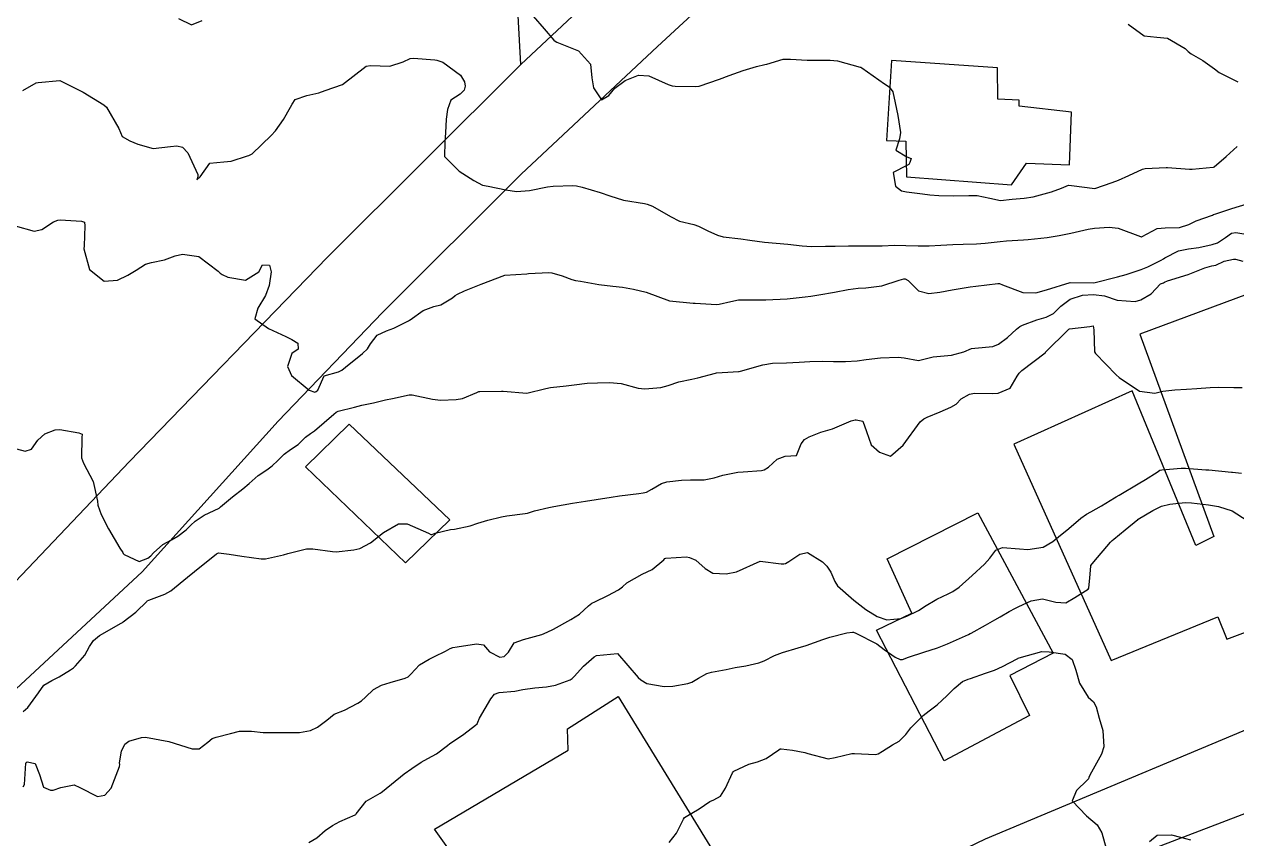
# Model space of a CAD drawing. Header units: metres. Extents: x 318500 to 325275, y 7408834 to 7428799.
# Drawn here: x 320408.5 to 320511.4, y 7414313.7 to 7414382.8 of the extents above; entities that cross this region are included whole.
import ezdxf

# ---------------------------------------------------------------- set-up
doc = ezdxf.new("R2010")
doc.units = ezdxf.units.M
doc.header["$MEASUREMENT"] = 0
for name, color, linetype in [('Curvas de Nivel 1m', 11, 'Continuous'), ('Curvas de Nivel 5m', 15, 'Continuous'), ('Edificações', 30, 'Continuous'), ('Linha Férrea', 20, 'Continuous'), ('Vias Primárias', 230, 'Continuous'), ('Vias Secundárias', 230, 'Continuous')]:
    doc.layers.add(name, color=color, linetype=linetype)

msp = doc.modelspace()

# ---------------------------------------------------------------- linework, layer by layer
at = {"layer": 'Curvas de Nivel 1m', "flags": 128}
for points, elevation in [([(320421.57, 7414383.33), (320422.69, 7414382.78), (320423.57, 7414383.15)], 729), ([(320451.7, 7414383.52), (320452.63, 7414382.44), (320453.43, 7414381.49), (320453.55, 7414381.39), (320453.7, 7414381.33), (320455.54, 7414380.58), (320456.56, 7414379.45), (320456.67, 7414378.28), (320456.81, 7414377.45), (320457.48, 7414376.42), (320458.12, 7414376.8), (320458.63, 7414377.42), (320459.51, 7414378.07), (320460.63, 7414378.51), (320461.51, 7414378.45), (320463.14, 7414377.73), (320463.5, 7414377.6), (320463.74, 7414377.59), (320465.5, 7414377.54), (320465.77, 7414377.59), (320467.51, 7414378.18), (320468.33, 7414378.48), (320469.52, 7414378.9), (320470.64, 7414379.26), (320471.36, 7414379.41), (320471.52, 7414379.46), (320472.9, 7414379.86), (320473.53, 7414379.88), (320474.94, 7414379.79), (320475.53, 7414379.78), (320476.91, 7414379.79), (320477.53, 7414379.74), (320479.46, 7414379.2), (320479.52, 7414379.18), (320479.6, 7414379.14), (320481.51, 7414377.77), (320481.92, 7414377.53), (320482.23, 7414377.11), (320482.43, 7414376.16), (320482.65, 7414375.1), (320482.88, 7414373.66), (320482.79, 7414373.1), (320482.48, 7414372.15), (320483.42, 7414371.59), (320483.77, 7414371.43), (320483.67, 7414371.09), (320483.57, 7414370.94), (320483.42, 7414370.85), (320482.26, 7414370.25), (320482.45, 7414369.1), (320482.96, 7414368.68), (320483.38, 7414368.61), (320484.74, 7414368.43), (320485.38, 7414368.34), (320486.14, 7414368.29), (320487.38, 7414368.27), (320488.67, 7414368.31), (320489.38, 7414368.29), (320490.45, 7414368.07), (320491.37, 7414367.88), (320492.35, 7414367.99), (320493.38, 7414368.06), (320494.15, 7414368.18), (320495.38, 7414368.52), (320495.7, 7414368.61), (320496.54, 7414368.91), (320497.14, 7414369.16), (320497.39, 7414369.15), (320499.39, 7414368.88), (320500.85, 7414369.41), (320501.4, 7414369.61), (320502.26, 7414369.99), (320503.42, 7414370.52), (320503.66, 7414370.58), (320505.42, 7414370.67), (320505.54, 7414370.67), (320507.42, 7414370.54), (320507.65, 7414370.53), (320509.42, 7414370.69), (320509.46, 7414370.7), (320509.52, 7414370.74), (320510.54, 7414371.62), (320511.45, 7414372.47)], 729), ([(320502.21, 7414382.84), (320503.57, 7414381.86), (320504.63, 7414381.75), (320505.56, 7414381.66), (320507.06, 7414380.78), (320507.31, 7414380.53), (320507.55, 7414380.33), (320508.54, 7414379.76), (320509.53, 7414379.04), (320509.94, 7414378.74), (320511.52, 7414377.96)], 728), ([(320407.7, 7414365.73), (320409.33, 7414365.27), (320409.98, 7414365.42), (320410.97, 7414366.06), (320411.34, 7414366.21), (320411.52, 7414366.23), (320413.34, 7414366.12), (320413.58, 7414366.02), (320413.63, 7414365.72), (320413.55, 7414364.02), (320413.54, 7414363.78), (320414.01, 7414362.01), (320415.27, 7414361.01), (320416.38, 7414361.1), (320417.28, 7414361.54), (320417.97, 7414361.96), (320418.76, 7414362.47), (320419.29, 7414362.61), (320420.38, 7414362.84), (320421.3, 7414363.16), (320421.9, 7414363.31), (320423.3, 7414363.12), (320424.93, 7414361.87), (320425.12, 7414361.71), (320425.28, 7414361.6), (320425.76, 7414361.37), (320427.27, 7414361.1), (320428.4, 7414361.82), (320428.71, 7414362.4), (320429.29, 7414362.38), (320429.45, 7414361.81), (320429.27, 7414360.65), (320428.96, 7414359.81), (320428.32, 7414358.74), (320428.04, 7414357.83), (320429.22, 7414357.01), (320430.68, 7414356.32), (320431.2, 7414356.08), (320431.7, 7414355.77), (320431.73, 7414355.24), (320431.19, 7414354.87), (320430.82, 7414353.79), (320431.17, 7414353.01), (320432.67, 7414351.76), (320433.15, 7414351.61), (320433.27, 7414351.64), (320433.4, 7414351.76), (320433.93, 7414352.98), (320435.17, 7414353.33), (320435.43, 7414353.47), (320435.74, 7414353.72), (320437.19, 7414354.87), (320437.62, 7414355.28), (320437.87, 7414355.69), (320438.45, 7414356.45), (320439.22, 7414356.8), (320439.85, 7414357.04), (320441.09, 7414357.65), (320441.18, 7414357.7), (320441.23, 7414357.73), (320442.35, 7414358.53), (320443.25, 7414358.86), (320443.85, 7414359.01), (320444.84, 7414359.6), (320445.07, 7414359.8), (320445.26, 7414359.93), (320445.87, 7414360.2), (320447.27, 7414360.76), (320449.28, 7414361.54), (320451.15, 7414361.65), (320451.28, 7414361.66), (320453.02, 7414361.76), (320453.28, 7414361.74), (320454.15, 7414361.48), (320454.98, 7414361.17), (320455.28, 7414361.09), (320455.72, 7414361.01), (320457.27, 7414360.75), (320458.46, 7414360.61), (320459.27, 7414360.51), (320460.22, 7414360.35), (320461.27, 7414360.1), (320463.26, 7414359.36), (320465.26, 7414359.16), (320465.44, 7414359.15), (320467.26, 7414359.04), (320467.49, 7414359.06), (320468.47, 7414359.29), (320469.11, 7414359.43), (320469.26, 7414359.45), (320469.43, 7414359.45), (320471.26, 7414359.43), (320471.45, 7414359.43), (320473.26, 7414359.53), (320474.78, 7414359.69), (320475.27, 7414359.75), (320475.93, 7414359.85), (320477.27, 7414360.1), (320478.43, 7414360.31), (320479.27, 7414360.43), (320479.94, 7414360.47), (320481.28, 7414360.63), (320482.75, 7414361.1), (320483.15, 7414361.23), (320483.28, 7414361.22), (320483.52, 7414361.09), (320484.41, 7414360.21), (320485.27, 7414359.97), (320486.22, 7414360.1), (320487.27, 7414360.29), (320488.8, 7414360.54), (320489.28, 7414360.61), (320491.13, 7414360.83), (320491.28, 7414360.82), (320491.54, 7414360.71), (320493.27, 7414360.05), (320494.36, 7414360.03), (320495.27, 7414360.29), (320497.28, 7414360.9), (320499.28, 7414360.88), (320501.3, 7414361.39), (320502.04, 7414361.58), (320503.3, 7414362.02), (320503.87, 7414362.25), (320505.01, 7414362.8), (320505.2, 7414362.92), (320505.31, 7414363), (320506.49, 7414363.61), (320507.32, 7414363.77), (320508.2, 7414363.88), (320509.33, 7414364.13), (320509.79, 7414364.28), (320510.47, 7414364.73), (320510.97, 7414365.1), (320511.35, 7414365.16), (320513.19, 7414364.84)], 731), ([(320407.08, 7414346.98), (320408.56, 7414346.6), (320409.08, 7414346.75), (320409.64, 7414347.53), (320410.22, 7414348.06), (320411.1, 7414348.39), (320411.49, 7414348.43), (320413.1, 7414348.15), (320413.38, 7414348.02), (320413.37, 7414347.75), (320413.34, 7414346.02), (320413.5, 7414345.58), (320414.32, 7414344.01), (320414.69, 7414342.34), (320414.72, 7414342), (320415.01, 7414341.21), (320415.62, 7414339.99), (320416.59, 7414338.35), (320416.84, 7414337.97), (320416.88, 7414337.89), (320416.96, 7414337.8), (320418.23, 7414337.22), (320418.96, 7414337.49), (320419.21, 7414337.69), (320419.46, 7414337.94), (320420.24, 7414338.66), (320420.98, 7414339.07), (320421.52, 7414339.38), (320422.21, 7414339.9), (320422.61, 7414340.29), (320423, 7414340.63), (320423.74, 7414341.15), (320425.02, 7414341.75), (320425.08, 7414341.8), (320425.15, 7414341.86), (320426.16, 7414342.71), (320427.04, 7414343.38), (320427.58, 7414343.83), (320428.35, 7414344.53), (320429.06, 7414345.01), (320429.54, 7414345.33), (320430, 7414345.8), (320430.54, 7414346.33), (320431.08, 7414346.72), (320431.72, 7414347.14), (320432.36, 7414347.77), (320432.77, 7414348.1), (320433.11, 7414348.32), (320434.75, 7414349.74), (320434.95, 7414349.91), (320435.12, 7414349.98), (320436.52, 7414350.32), (320437.13, 7414350.49), (320438.13, 7414350.69), (320439.14, 7414350.94), (320439.74, 7414351.07), (320441.15, 7414351.37), (320441.42, 7414351.37), (320443.14, 7414350.99), (320443.83, 7414350.93), (320445.14, 7414350.96), (320445.68, 7414351.05), (320446.89, 7414351.57), (320447.08, 7414351.65), (320447.15, 7414351.66), (320449.01, 7414351.68), (320449.15, 7414351.68), (320451.15, 7414351.52), (320452.75, 7414351.9), (320453.16, 7414351.98), (320454.49, 7414352.14), (320455.16, 7414352.23), (320456.27, 7414352.35), (320457.16, 7414352.38), (320458.17, 7414352.42), (320459.16, 7414352.33), (320460.6, 7414351.95), (320461.16, 7414351.87), (320462.53, 7414351.99), (320463.16, 7414352.16), (320464.05, 7414352.46), (320465.17, 7414352.7), (320465.68, 7414352.82), (320467.18, 7414353.22), (320467.24, 7414353.24), (320468.22, 7414353.29), (320469.12, 7414353.35), (320469.18, 7414353.36), (320469.29, 7414353.39), (320471.19, 7414353.92), (320472.01, 7414354.06), (320473.19, 7414354.1), (320474.26, 7414354.14), (320475.19, 7414354.2), (320476.23, 7414354.23), (320477.19, 7414354.21), (320478.22, 7414354.19), (320479.19, 7414354.26), (320479.95, 7414354.38), (320481.19, 7414354.51), (320482.67, 7414354.58), (320483.19, 7414354.5), (320484.4, 7414354.28), (320485.19, 7414354.49), (320485.66, 7414354.59), (320487.2, 7414354.74), (320488.26, 7414355.02), (320488.91, 7414355.31), (320489.2, 7414355.34), (320490.72, 7414355.48), (320491.21, 7414355.67), (320491.95, 7414356.24), (320492.73, 7414356.96), (320493.02, 7414357.17), (320493.23, 7414357.28), (320494.44, 7414357.75), (320495.25, 7414357.97), (320495.88, 7414358.29), (320496.49, 7414358.91), (320497.27, 7414359.49), (320498.34, 7414359.82), (320499.27, 7414359.89), (320500.19, 7414359.78), (320501.27, 7414359.41), (320502.8, 7414359.29), (320503.27, 7414359.44), (320504.15, 7414359.94), (320504.95, 7414360.8), (320505.2, 7414360.89), (320505.29, 7414360.93), (320505.56, 7414361.06), (320507.3, 7414361.59), (320508.72, 7414362.16), (320509.31, 7414362.32), (320509.65, 7414362.39), (320510.36, 7414362.73), (320511.16, 7414362.88), (320511.31, 7414362.88), (320511.95, 7414362.71)], 732), ([(320408.38, 7414324.49), (320408.79, 7414324.83), (320409.68, 7414326.07), (320410.15, 7414326.72), (320410.82, 7414327.12), (320411.44, 7414327.42), (320412.41, 7414328.03), (320412.65, 7414328.2), (320412.83, 7414328.35), (320413.61, 7414329.25), (320414.02, 7414330.01), (320414.35, 7414330.52), (320414.87, 7414330.92), (320416.71, 7414331.97), (320416.81, 7414332.04), (320416.88, 7414332.1), (320417.94, 7414332.91), (320418.91, 7414333.86), (320418.95, 7414333.9), (320419.06, 7414333.94), (320420.41, 7414334.43), (320420.92, 7414334.73), (320422.35, 7414335.9), (320422.94, 7414336.38), (320424.81, 7414337.86), (320424.9, 7414337.93), (320424.96, 7414337.94), (320425.87, 7414337.85), (320426.96, 7414337.67), (320428.58, 7414337.44), (320428.96, 7414337.44), (320430.49, 7414337.79), (320430.86, 7414337.89), (320430.96, 7414337.92), (320432.45, 7414338.28), (320432.97, 7414338.3), (320434.64, 7414338.06), (320434.96, 7414338.05), (320436.46, 7414338.21), (320436.97, 7414338.32), (320437.88, 7414338.79), (320438.99, 7414339.68), (320440.25, 7414340.42), (320441, 7414340.43), (320442.79, 7414339.62), (320442.99, 7414339.52), (320443.08, 7414339.52), (320443.36, 7414339.62), (320444.67, 7414339.93), (320445, 7414339.97), (320446.33, 7414340.25), (320447, 7414340.48), (320447.84, 7414340.73), (320449.01, 7414341.01), (320449.46, 7414341.09), (320451.02, 7414341.28), (320451.21, 7414341.33), (320451.79, 7414341.51), (320453.02, 7414341.81), (320453.44, 7414341.9), (320455.03, 7414342.17), (320456.13, 7414342.35), (320457.03, 7414342.48), (320458.3, 7414342.69), (320459.03, 7414342.8), (320460.65, 7414343), (320461.04, 7414343.04), (320461.31, 7414343.11), (320461.76, 7414343.37), (320462.57, 7414343.85), (320463.05, 7414343.99), (320464.28, 7414344.11), (320465.05, 7414344.15), (320466.2, 7414344.16), (320467.06, 7414344.31), (320467.79, 7414344.56), (320469.06, 7414344.79), (320469.51, 7414344.82), (320471.07, 7414344.94), (320471.31, 7414345), (320471.66, 7414345.24), (320472.41, 7414345.9), (320473.08, 7414346.17), (320474.06, 7414346.23), (320474.43, 7414347.21), (320474.73, 7414347.57), (320475.11, 7414347.79), (320476.12, 7414348.2), (320477.11, 7414348.47), (320478.69, 7414349.15), (320479.02, 7414349.25), (320479.12, 7414349.25), (320479.67, 7414349.13), (320479.99, 7414348.26), (320480.39, 7414347.13), (320481.09, 7414346.51), (320482.04, 7414346.15), (320483.1, 7414347.09), (320484.56, 7414349.07), (320484.86, 7414349.33), (320485.13, 7414349.46), (320486.25, 7414349.93), (320487.14, 7414350.33), (320487.59, 7414350.58), (320488.02, 7414351.03), (320488.73, 7414351.44), (320489.16, 7414351.5), (320490.66, 7414351.49), (320491.16, 7414351.52), (320492.2, 7414351.94), (320492.78, 7414352.96), (320492.94, 7414353.21), (320493.18, 7414353.43), (320495.15, 7414354.93), (320495.18, 7414354.96), (320495.2, 7414354.98), (320497.11, 7414356.9), (320497.18, 7414356.95), (320497.23, 7414356.98), (320498.95, 7414357.17), (320499.24, 7414357.23), (320499.28, 7414356.88), (320499.36, 7414355.03), (320499.43, 7414354.88), (320501.18, 7414353.08), (320501.43, 7414352.85), (320503.16, 7414351.69), (320504.46, 7414351.51), (320505.16, 7414351.67), (320506.16, 7414351.79), (320507.17, 7414351.84), (320508.03, 7414351.9), (320509.17, 7414352), (320509.89, 7414352.01), (320511.17, 7414351.98), (320511.88, 7414352)], 733), ([(320408.38, 7414318.08), (320408.49, 7414318.29), (320408.61, 7414320.08), (320408.65, 7414320.16), (320408.72, 7414320.2), (320409.4, 7414320.07), (320409.77, 7414319.12), (320410.1, 7414318.06), (320410.7, 7414317.81), (320410.94, 7414317.8), (320411.57, 7414318.04), (320412.7, 7414318.25), (320413.19, 7414318.02), (320414.69, 7414317.25), (320415.31, 7414317.37), (320415.86, 7414317.98), (320416.57, 7414319.82), (320416.58, 7414319.97), (320416.57, 7414320.13), (320416.74, 7414321.1), (320417.01, 7414321.71), (320417.36, 7414321.96), (320418.44, 7414322.26), (320418.76, 7414322.3), (320420.75, 7414321.92), (320422.74, 7414321.3), (320423.32, 7414321.3), (320424.06, 7414321.87), (320424.44, 7414322.18), (320424.76, 7414322.31), (320425.99, 7414322.62), (320426.76, 7414322.81), (320427.77, 7414322.82), (320428.76, 7414322.7), (320429.87, 7414322.69), (320430.76, 7414322.7), (320431.84, 7414322.7), (320432.77, 7414322.86), (320433.38, 7414323.14), (320434.18, 7414323.74), (320434.79, 7414324.25), (320435.66, 7414324.59), (320436.79, 7414325.19), (320437.1, 7414325.39), (320437.44, 7414325.69), (320438.13, 7414326.36), (320438.82, 7414326.72), (320439.54, 7414326.95), (320440.82, 7414327.3), (320441.07, 7414327.41), (320441.31, 7414327.64), (320442.04, 7414328.43), (320442.85, 7414328.93), (320443.32, 7414329.15), (320444.24, 7414329.61), (320444.64, 7414329.83), (320444.86, 7414329.91), (320445.24, 7414329.97), (320446.87, 7414330.24), (320447.46, 7414330.15), (320447.99, 7414329.55), (320448.85, 7414329.08), (320449.23, 7414329.16), (320449.58, 7414329.53), (320450.07, 7414330.32), (320450.87, 7414330.6), (320452.41, 7414331.03), (320452.88, 7414331.23), (320453.4, 7414331.48), (320454.89, 7414332.29), (320455.61, 7414332.74), (320456.39, 7414333.45), (320456.68, 7414333.68), (320456.92, 7414333.79), (320458.02, 7414334.32), (320458.93, 7414334.81), (320459.28, 7414335.06), (320459.64, 7414335.4), (320460.95, 7414336.15), (320461.8, 7414336.53), (320462.78, 7414337.36), (320462.87, 7414337.46), (320462.96, 7414337.5), (320464.7, 7414337.6), (320464.96, 7414337.57), (320465.49, 7414337.32), (320466.28, 7414336.63), (320466.95, 7414336.23), (320468.08, 7414336.16), (320468.95, 7414336.33), (320470.96, 7414337.25), (320472.74, 7414337.01), (320472.96, 7414337.02), (320473.11, 7414337.06), (320473.39, 7414337.22), (320474.32, 7414337.85), (320474.97, 7414337.99), (320476.26, 7414337.18), (320476.61, 7414336.82), (320476.95, 7414336.32), (320477.29, 7414335.51), (320477.54, 7414335.16), (320478.92, 7414333.94), (320479.94, 7414333.13), (320480.9, 7414332.54), (320481.73, 7414332.27), (320482.9, 7414332.39), (320483.41, 7414332.58), (320484.41, 7414333.07), (320484.72, 7414333.26), (320484.92, 7414333.4), (320485.96, 7414334.02), (320486.93, 7414334.48), (320487.31, 7414334.66), (320487.86, 7414335.03), (320488.95, 7414336.02), (320490.01, 7414336.99), (320490.46, 7414337.49), (320490.98, 7414338.19), (320491.55, 7414338.4), (320492.98, 7414338.28), (320493.7, 7414338.23), (320494.98, 7414338.44), (320495.82, 7414338.92), (320496.46, 7414339.44), (320497, 7414339.88), (320497.56, 7414340.35), (320498.19, 7414340.89), (320498.67, 7414341.24), (320499.03, 7414341.44), (320499.95, 7414341.95), (320501.05, 7414342.61), (320501.2, 7414342.7), (320501.44, 7414342.84), (320503.06, 7414343.82), (320503.69, 7414344.19), (320504.66, 7414344.8), (320504.91, 7414344.96), (320505.07, 7414345.01), (320506.72, 7414345.13), (320507.08, 7414345.13), (320508.81, 7414345.01), (320509.07, 7414344.99), (320510.99, 7414344.81), (320511.07, 7414344.8), (320511.82, 7414344.71)], 734), ([(320463.24, 7414313.35), (320463.85, 7414314.15), (320464.44, 7414315.33), (320464.53, 7414315.48), (320464.67, 7414315.57), (320465.77, 7414316.22), (320466.69, 7414316.83), (320467.02, 7414316.97), (320467.6, 7414317.29), (320468.03, 7414317.97), (320468.61, 7414319.28), (320468.66, 7414319.35), (320468.72, 7414319.4), (320469.99, 7414320), (320470.73, 7414320.21), (320471.48, 7414320.5), (320472.55, 7414321.22), (320472.67, 7414321.3), (320472.75, 7414321.31), (320473.7, 7414321.21), (320474.75, 7414321.01), (320475.02, 7414320.92), (320476.74, 7414320.46), (320477.33, 7414320.57), (320478.75, 7414320.91), (320478.97, 7414320.92), (320480.75, 7414320.83), (320480.98, 7414320.88), (320481.35, 7414321.11), (320482.21, 7414321.64), (320482.76, 7414321.97), (320483.34, 7414322.52), (320483.75, 7414323.08), (320484.79, 7414324.15), (320485.31, 7414324.54), (320486, 7414325.05), (320486.42, 7414325.43), (320486.81, 7414325.8), (320487.42, 7414326.43), (320488.15, 7414327.02), (320488.62, 7414327.23), (320488.83, 7414327.29), (320490.09, 7414327.74), (320490.85, 7414328), (320491.54, 7414328.29), (320492.78, 7414328.96), (320492.83, 7414328.99), (320492.86, 7414329), (320492.94, 7414329.04), (320494.87, 7414329.57), (320495.51, 7414329.56), (320496.87, 7414329.36), (320497.44, 7414328.89), (320497.76, 7414327.98), (320498.08, 7414326.89), (320498.82, 7414325.71), (320499.25, 7414325.3), (320499.5, 7414324.87), (320499.75, 7414323.91), (320500.05, 7414322.86), (320500.15, 7414321.47), (320499.94, 7414320.86), (320498.94, 7414319.08), (320498.88, 7414318.88), (320498.84, 7414318.77), (320498.73, 7414318.65), (320497.82, 7414317.78), (320497.45, 7414316.89), (320498.68, 7414315.61), (320499.58, 7414314.87), (320499.97, 7414314.17), (320500.34, 7414312.85)], 736), ([(320504.01, 7414313.45), (320504.66, 7414313.97), (320505.9, 7414314.02), (320506.66, 7414313.82), (320507.49, 7414313.58)], 736)]:
    msp.add_lwpolyline(points, dxfattribs=dict(at, elevation=elevation))
at = {"layer": 'Curvas de Nivel 5m', "flags": 128}
for points, elevation in [([(320408.36, 7414377.21), (320409.5, 7414377.85), (320409.67, 7414377.9), (320411.5, 7414378.05), (320413.49, 7414377.07), (320415.23, 7414376), (320415.47, 7414375.79), (320416.51, 7414373.98), (320416.78, 7414373.32), (320417.43, 7414372.94), (320418.12, 7414372.66), (320419.42, 7414372.29), (320420.89, 7414372.46), (320421.43, 7414372.52), (320421.9, 7414372.39), (320422.37, 7414371.91), (320423.21, 7414370.07), (320423.21, 7414369.89), (320423.12, 7414369.63), (320423.39, 7414369.84), (320423.42, 7414369.89), (320424.24, 7414371.04), (320425.41, 7414371.15), (320426.05, 7414371.22), (320427.42, 7414371.67), (320427.55, 7414371.7), (320427.84, 7414371.83), (320429.44, 7414373.38), (320429.8, 7414373.8), (320430.49, 7414374.76), (320431.08, 7414375.79), (320431.21, 7414376.05), (320431.48, 7414376.45), (320432.47, 7414376.79), (320433.49, 7414377.01), (320434.04, 7414377.21), (320435.5, 7414377.73), (320437.52, 7414379.28), (320437.87, 7414379.34), (320439.52, 7414379.27), (320440.66, 7414379.66), (320441.24, 7414379.94), (320441.52, 7414379.97), (320443.33, 7414379.81), (320443.52, 7414379.78), (320444.02, 7414379.61), (320445.51, 7414378.52), (320445.86, 7414377.95), (320445.92, 7414377.59), (320445.84, 7414377.25), (320445.49, 7414376.91), (320444.7, 7414376.39), (320444.41, 7414375.61), (320444.29, 7414374.78), (320444.25, 7414373.61), (320444.19, 7414372.86), (320444.17, 7414371.61), (320445.4, 7414370.36), (320446.64, 7414369.58), (320447.38, 7414369.17), (320447.86, 7414369.09), (320449.38, 7414368.78), (320450.26, 7414368.65), (320451.38, 7414368.72), (320452.91, 7414369.02), (320453.38, 7414369.09), (320455.06, 7414369.14), (320455.38, 7414369.11), (320455.84, 7414369), (320457.38, 7414368.54), (320458.21, 7414368.26), (320459.37, 7414367.91), (320461.13, 7414367.62), (320461.36, 7414367.55), (320461.81, 7414367.38), (320463.35, 7414366.5), (320464.12, 7414366.12), (320465.34, 7414365.82), (320465.72, 7414365.7), (320466.51, 7414365.31), (320467.33, 7414364.94), (320467.83, 7414364.8), (320469.33, 7414364.62), (320470.09, 7414364.51), (320471.33, 7414364.32), (320472.32, 7414364.24), (320473.32, 7414364.15), (320474.52, 7414364.01), (320475.32, 7414363.97), (320476.52, 7414363.98), (320477.32, 7414363.99), (320478.46, 7414364.02), (320479.32, 7414364.03), (320480.44, 7414364.01), (320481.32, 7414364.01), (320482.36, 7414364.07), (320483.32, 7414364.06), (320484.39, 7414364.01), (320485.32, 7414364.02), (320486.29, 7414364.08), (320487.33, 7414364.14), (320488.19, 7414364.16), (320489.33, 7414364.2), (320490.07, 7414364.26), (320491.33, 7414364.4), (320491.87, 7414364.44), (320493.33, 7414364.53), (320493.72, 7414364.57), (320495.34, 7414364.73), (320495.5, 7414364.76), (320496.36, 7414364.91), (320497.34, 7414365.1), (320498.8, 7414365.43), (320499.35, 7414365.52), (320500.59, 7414365.62), (320501.35, 7414365.53), (320503.25, 7414364.82), (320503.34, 7414364.79), (320503.36, 7414364.8), (320503.41, 7414364.82), (320504.66, 7414365.49), (320505.35, 7414365.56), (320506.57, 7414365.57), (320507.36, 7414365.83), (320507.97, 7414366.15), (320509.37, 7414366.64), (320509.44, 7414366.67), (320509.64, 7414366.74), (320510.93, 7414367.17), (320511.38, 7414367.31), (320512.24, 7414367.56)], 730), ([(320432.64, 7414313.37), (320433.32, 7414313.75), (320434.02, 7414314.37), (320434.66, 7414314.8), (320435.26, 7414315.13), (320436.56, 7414315.7), (320436.63, 7414315.74), (320436.67, 7414315.79), (320437.5, 7414316.88), (320438.7, 7414317.54), (320438.79, 7414317.59), (320438.88, 7414317.68), (320440.72, 7414319.19), (320441.38, 7414319.64), (320442.18, 7414320.18), (320442.73, 7414320.5), (320443.47, 7414320.88), (320444.41, 7414321.6), (320444.61, 7414321.75), (320444.75, 7414321.84), (320445.79, 7414322.55), (320446.78, 7414323.31), (320446.92, 7414323.43), (320446.98, 7414323.57), (320447.14, 7414323.92), (320448.08, 7414325.55), (320448.4, 7414325.95), (320448.81, 7414326.09), (320450.12, 7414326.22), (320450.81, 7414326.34), (320451.84, 7414326.48), (320452.82, 7414326.58), (320453.59, 7414326.71), (320454.83, 7414327.16), (320455.01, 7414327.28), (320455.17, 7414327.46), (320455.97, 7414328.33), (320456.86, 7414329.13), (320457.07, 7414329.23), (320458.86, 7414329.41), (320460.6, 7414327.38), (320460.83, 7414327.17), (320461.34, 7414326.86), (320462.82, 7414326.59), (320463.54, 7414326.63), (320464.82, 7414326.85), (320465.17, 7414326.98), (320465.73, 7414327.32), (320466.42, 7414327.72), (320466.84, 7414327.83), (320468.08, 7414328.05), (320468.84, 7414328.21), (320469.74, 7414328.37), (320470.85, 7414328.61), (320471.31, 7414328.78), (320472.19, 7414329.23), (320472.86, 7414329.5), (320474.19, 7414329.88), (320474.87, 7414330.08), (320476.28, 7414330.58), (320476.88, 7414330.78), (320478.33, 7414331.15), (320478.8, 7414331.22), (320478.88, 7414331.21), (320479.08, 7414331.14), (320480.87, 7414330.22), (320481.5, 7414329.75), (320482.42, 7414329.1), (320482.86, 7414328.9), (320483.04, 7414328.9), (320483.56, 7414329.08), (320484.86, 7414329.51), (320486.02, 7414329.9), (320486.87, 7414330.22), (320488.65, 7414331.01), (320488.8, 7414331.09), (320488.88, 7414331.14), (320490.08, 7414331.81), (320490.9, 7414332.27), (320491.35, 7414332.53), (320492.11, 7414332.97), (320492.63, 7414333.25), (320492.92, 7414333.39), (320493.98, 7414333.89), (320494.93, 7414334.04), (320496.07, 7414333.77), (320496.92, 7414333.72), (320497.67, 7414334.15), (320498.82, 7414334.88), (320498.86, 7414334.96), (320498.95, 7414335.82), (320499.03, 7414336.82), (320499.04, 7414336.88), (320499.29, 7414337.19), (320500.72, 7414338.85), (320500.86, 7414338.99), (320500.99, 7414339.1), (320501.94, 7414339.9), (320503.02, 7414340.78), (320503.04, 7414340.8), (320503.07, 7414340.82), (320504.3, 7414341.54), (320505.04, 7414341.91), (320505.74, 7414342.09), (320507.04, 7414342.22), (320507.59, 7414342.21), (320509.04, 7414342.03), (320509.89, 7414341.88), (320511.03, 7414341.53), (320512.32, 7414340.7)], 735)]:
    msp.add_lwpolyline(points, dxfattribs=dict(at, elevation=elevation))
at = {"layer": 'Edificações'}
for points in [[(320493.58, 7414371.05), (320497.23, 7414370.89), (320497.39, 7414375.37), (320492.96, 7414375.89), (320492.96, 7414376.38), (320491.14, 7414376.48), (320491.1, 7414379.14), (320482.11, 7414379.76), (320481.69, 7414372.97), (320483.32, 7414372.9), (320483.38, 7414369.87), (320492.3, 7414369.19), (320493.58, 7414371.05)], [(320523.45, 7414335.45), (320520.3, 7414344.17), (320519.47, 7414343.96), (320513.32, 7414360.29), (320503.2, 7414356.52), (320509.48, 7414339.34), (320507.95, 7414338.58), (320502.56, 7414351.7), (320492.51, 7414347.17), (320500.75, 7414328.82), (320509.83, 7414332.51), (320510.59, 7414330.63), (320523.45, 7414335.45)], [(320436.07, 7414348.87), (320432.37, 7414345.25), (320440.85, 7414337.1), (320444.62, 7414340.76), (320436.07, 7414348.87)], [(320486.57, 7414320.29), (320480.84, 7414331.38), (320483.84, 7414332.84), (320481.75, 7414337.45), (320489.43, 7414341.35), (320495.85, 7414329.43), (320492.15, 7414327.54), (320493.83, 7414324.13), (320486.57, 7414320.29)], [(320428.4, 7414291.52), (320424.72, 7414295.37), (320430.44, 7414299.38), (320441.56, 7414307.73), (320444.14, 7414303.72), (320446.12, 7414305.04), (320446.95, 7414304.11), (320449.53, 7414305.76), (320443.31, 7414314.48), (320454.65, 7414321.19), (320454.6, 7414323), (320458.89, 7414325.75), (320467.98, 7414310.95), (320461.37, 7414306.99), (320459.67, 7414309.96), (320457.08, 7414308.53), (320458.95, 7414305.4), (320452.51, 7414301.48), (320451.63, 7414302.69), (320449.21, 7414300.99), (320449.76, 7414300.22), (320439.41, 7414293.95), (320437.32, 7414296.92), (320428.4, 7414291.52)]]:
    msp.add_lwpolyline(points, close=True, dxfattribs=at)
at = {"layer": 'Linha Férrea'}
msp.add_lwpolyline([(320223.39, 7414139.11, -0.076005), (320320.44, 7414312, -0.027328), (320414.07, 7414419.91, -0.009752), (320494.14, 7414502.31), (320539.58, 7414547.56, -0.011191), (320630.31, 7414631.79), (320756.6, 7414744.3), (320803.26, 7414786.66, 0.019521), (320844.17, 7414825.78, 0.046857), (320912.06, 7414907.56, 0.028693), (320959.44, 7414990.44), (320996.91, 7415059.89, -0.026975), (321044.53, 7415137.19, -0.050883), (321124.04, 7415226.54, -0.025562), (321181.81, 7415273.24, -0.010464), (321204.93, 7415290.01), (321276, 7415340.1, 0.037465), (321348.3, 7415399.17, 0.070178), (321431.57, 7415506.43, 0.032105), (321468.49, 7415582.4, 0.011032), (321478.31, 7415606.63)], format="xyb", dxfattribs=at)
at = {"layer": 'Vias Primárias'}
for points in [[(320464.69, 7414392.58), (320450.63, 7414379.42), (320434.22, 7414363.06), (320417.38, 7414345.68), (320403.95, 7414331.56), (320388.88, 7414315.47), (320372.93, 7414299.24), (320357.93, 7414281.65), (320345.38, 7414267.05), (320332.84, 7414249.54), (320326.23, 7414237.12), (320317.7, 7414220)], [(320407.01, 7414325.67), (320418.48, 7414336.35), (320430.04, 7414349.13), (320438.9, 7414358.37), (320450.67, 7414370.1), (320462.24, 7414380.95), (320470.97, 7414389.02)]]:
    msp.add_lwpolyline(points, dxfattribs=at)
for points in [[(320517.89, 7414325.29), (320490.06, 7414313.65), (320481.6, 7414309.56), (320469.76, 7414303.12), (320457.9, 7414295.81), (320449.63, 7414289.86), (320444.49, 7414285.94, -0.252628), (320433.22, 7414284.17), (320430.01, 7414285.4), (320416.51, 7414296.69), (320405.75, 7414306.18, -0.232451)], [(320525.68, 7414241.83), (320505.68, 7414231.48, -0.285797), (320491.31, 7414232.62), (320474.9, 7414246.67), (320458.15, 7414261.1), (320451.27, 7414267.71, -0.337809), (320451.97, 7414282.95), (320460.98, 7414289.67), (320474.18, 7414297.73), (320489.79, 7414306.39), (320504.05, 7414312.72), (320516.7, 7414317.58)]]:
    msp.add_lwpolyline(points, format="xyb", dxfattribs=at)
at = {"layer": 'Vias Secundárias'}
msp.add_lwpolyline([(320450.63, 7414379.42), (320450.03, 7414390.83), (320451.37, 7414406.69)], dxfattribs=at)

doc.saveas('drawing.dxf')
